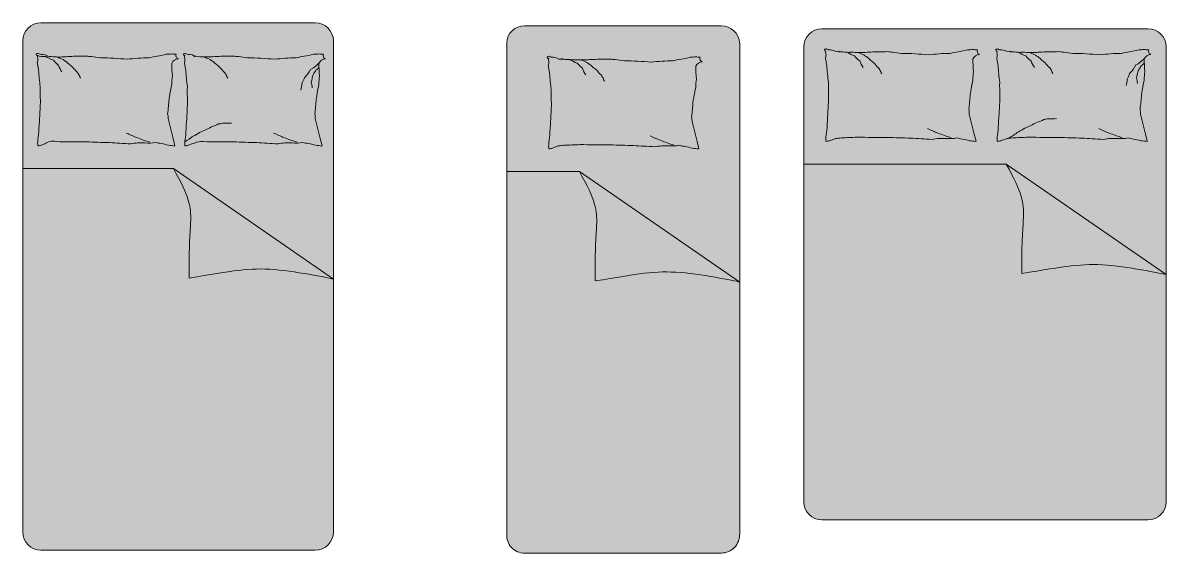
# Model space of a CAD drawing. Header units: metres. Extents: x 13420 to 16685, y 16425 to 18227.
# Drawn here: x 13420 to 13861.8, y 18021.5 to 18226.6 of the extents above; entities that cross this region are included whole.
import ezdxf

# ---------------------------------------------------------------- set-up
doc = ezdxf.new("R2010")
doc.units = ezdxf.units.M
doc.header["$LTSCALE"] = 15
doc.layers.get('0').update_dxf_attribs({"true_color": 0x000000})
doc.layers.add('DV_Furnitures', color=250, linetype='Continuous', lineweight=5, true_color=0x333333)
doc.layers.add('DV_Hatch bedroom', color=7, linetype='Continuous', lineweight=5, true_color=0xff9f7f)

# ---------------------------------------------------------------- blocks, each defined once
blk = doc.blocks.new('_U1029')
at = {"layer": 'DV_Hatch bedroom', "lineweight": 5}
blk.add_hatch(color=256, dxfattribs=at).paths.add_polyline_path([(5300, -20400), (5316, -20400), (5331, -20399), (5347, -20398), (5363, -20397), (5379, -20396), (5395, -20394), (5411, -20391), (5427, -20388), (5444, -20385), (5460, -20381), (5476, -20377), (5493, -20373), (5509, -20368), (5525, -20363), (5541, -20357), (5558, -20351), (5574, -20344), (5590, -20337), (5606, -20330), (5622, -20322), (5637, -20313), (5653, -20305), (5668, -20296), (5683, -20286), (5698, -20276), (5713, -20265), (5727, -20255), (5741, -20243), (5755, -20232), (5769, -20220), (5782, -20208), (5795, -20195), (5808, -20182), (5820, -20169), (5832, -20155), (5843, -20141), (5855, -20127), (5865, -20113), (5876, -20098), (5886, -20083), (5896, -20068), (5905, -20053), (5913, -20037), (5922, -20022), (5930, -20006), (5937, -19990), (5944, -19974), (5951, -19958), (5957, -19941), (5963, -19925), (5968, -19909), (5973, -19893), (5977, -19876), (5981, -19860), (5985, -19844), (5988, -19827), (5991, -19811), (5994, -19795), (5996, -19779), (5997, -19763), (5998, -19747), (5999, -19731), (6000, -19716), (6000, -19700), (6000, -700), (6000, -684), (5999, -669), (5998, -653), (5997, -637), (5996, -621), (5994, -605), (5991, -589), (5988, -573), (5985, -556), (5981, -540), (5977, -524), (5973, -507), (5968, -491), (5963, -475), (5957, -459), (5951, -442), (5944, -426), (5937, -410), (5930, -394), (5922, -378), (5913, -363), (5905, -347), (5896, -332), (5886, -317), (5876, -302), (5865, -287), (5855, -273), (5843, -259), (5832, -245), (5820, -231), (5808, -218), (5795, -205), (5782, -192), (5769, -180), (5755, -168), (5741, -157), (5727, -145), (5713, -135), (5698, -124), (5683, -114), (5668, -104), (5653, -95), (5637, -87), (5622, -78), (5606, -70), (5590, -63), (5574, -56), (5558, -49), (5541, -43), (5525, -37), (5509, -32), (5493, -27), (5476, -23), (5460, -19), (5444, -15), (5427, -12), (5411, -9), (5395, -6), (5379, -4), (5363, -3), (5347, -2), (5331, -1), (5316, 0), (5300, 0), (-5300, 0), (-5316, 0), (-5331, -1), (-5347, -2), (-5363, -3), (-5379, -4), (-5395, -6), (-5411, -9), (-5427, -12), (-5444, -15), (-5460, -19), (-5476, -23), (-5493, -27), (-5509, -32), (-5525, -37), (-5541, -43), (-5558, -49), (-5574, -56), (-5590, -63), (-5606, -70), (-5622, -78), (-5637, -87), (-5653, -95), (-5668, -104), (-5683, -114), (-5698, -124), (-5713, -135), (-5727, -145), (-5741, -157), (-5755, -168), (-5769, -180), (-5782, -192), (-5795, -205), (-5808, -218), (-5820, -231), (-5832, -245), (-5843, -259), (-5855, -273), (-5865, -287), (-5876, -302), (-5886, -317), (-5896, -332), (-5905, -347), (-5913, -363), (-5922, -378), (-5930, -394), (-5937, -410), (-5944, -426), (-5951, -442), (-5957, -459), (-5963, -475), (-5968, -491), (-5973, -507), (-5977, -524), (-5981, -540), (-5985, -556), (-5988, -573), (-5991, -589), (-5994, -605), (-5996, -621), (-5997, -637), (-5998, -653), (-5999, -669), (-6000, -684), (-6000, -700), (-6000, -19700), (-6000, -19716), (-5999, -19731), (-5998, -19747), (-5997, -19763), (-5996, -19779), (-5994, -19795), (-5991, -19811), (-5988, -19827), (-5985, -19844), (-5981, -19860), (-5977, -19876), (-5973, -19893), (-5968, -19909), (-5963, -19925), (-5957, -19941), (-5951, -19958), (-5944, -19974), (-5937, -19990), (-5930, -20006), (-5922, -20022), (-5913, -20037), (-5905, -20053), (-5896, -20068), (-5886, -20083), (-5876, -20098), (-5865, -20113), (-5855, -20127), (-5843, -20141), (-5832, -20155), (-5820, -20169), (-5808, -20182), (-5795, -20195), (-5782, -20208), (-5769, -20220), (-5755, -20232), (-5741, -20243), (-5727, -20255), (-5713, -20265), (-5698, -20276), (-5683, -20286), (-5668, -20296), (-5653, -20305), (-5637, -20313), (-5622, -20322), (-5606, -20330), (-5590, -20337), (-5574, -20344), (-5558, -20351), (-5541, -20357), (-5525, -20363), (-5509, -20368), (-5493, -20373), (-5476, -20377), (-5460, -20381), (-5444, -20385), (-5427, -20388), (-5411, -20391), (-5395, -20394), (-5379, -20396), (-5363, -20397), (-5347, -20398), (-5331, -20399), (-5316, -20400), (-5300, -20400), (5300, -20400)], flags=0)
at = {"layer": 'DV_Furnitures', "lineweight": 5}
for p, q in [((5300, 0), (-5300, 0)), ((-6000, -700), (-6000, -19700)), ((6000, -19700), (6000, -700)), ((-181, -5639), (-6000, -5639)), ((-5300, -20400), (5300, -20400))]:
    blk.add_line(p, q, dxfattribs=at)
at = {"layer": 'DV_Furnitures'}
for p, q in [((-194, -4473), (-387, -3703)), ((5492, -4473), (5299, -3703)), ((-124, -4753), (-194, -4473)), ((5562, -4753), (5492, -4473)), ((-181, -5639), (6000, -9913))]:
    blk.add_line(p, q, dxfattribs=at)
at = {"layer": 'DV_Furnitures', "lineweight": 5}
for centre, start, end in [((-5300, -700), 90, 180), ((5300, -700), 360, 90), ((-5300, -19700), 180, 270), ((5300, -19700), 270, 0)]:
    blk.add_arc(centre, 700, start, end, dxfattribs=at)
at = {"layer": 'DV_Furnitures'}
for centre, radius, start, end in [((-5507, -1186), 31.9, 291.7883, 340.436), ((-5491, -1237), 21.6, 340.436, 101.8931), ((-5495, -963), 234, 274.3025, 291.7883), ((-5434, -1229), 39.9, 201.9904, 281.8931), ((-5290, -1321), 146, 158.579, 201.9904), ((-5180, -378), 926, 254.0648, 274.2159), ((-5270, -949), 270, 239.3487, 274.3025), ((-5296, -1718), 503, 59.3487, 84.7408), ((-4567, -553), 926, 233.9136, 254.0648), ((-4570, 1743), 3065, 261.1931, 271.5394), ((-3670, 621), 2184, 242.7604, 249.1397), ((-3806, -9442), 8150, 90.5757, 94.8018), ((-3768, 1409), 2704, 267.4614, 274.8018), ((-3290, 114), 1422, 259.8101, 267.4614), ((-3877, -6219), 4940, 79.8101, 83.9133), ((-514, -3533), 2261, 97.5469, 105.744), ((-1229, 1522), 2844, 278.4372, 285.744), ((-457, 288), 1504, 270, 278.4372), ((-71, -372), 844, 258.7276, 270), ((38, -1270), 122, 153.4195, 258.7276), ((179, -1186), 31.9, 291.7883, 340.436), ((195, -1237), 21.6, 340.436, 101.8931), ((191, -963), 234, 274.3025, 291.7883), ((253, -1229), 39.9, 201.9904, 281.8931), ((396, -1321), 146, 158.579, 201.9904), ((416, -949), 270, 239.3487, 274.3025), ((435, -1499), 282, 41.3193, 89.778), ((1127, 2269), 3590, 261.8421, 271.1255), ((2017, 621), 2184, 242.7604, 249.1397), ((1880, -9442), 8150, 90.5757, 94.8018), ((1918, 1409), 2704, 267.4614, 274.8018), ((2396, 114), 1422, 259.8101, 267.4614), ((1809, -6219), 4940, 79.8101, 83.9133), ((5172, -3533), 2261, 97.5469, 105.744), ((4457, 1522), 2844, 278.4372, 285.744), ((5229, 288), 1504, 270, 278.4372), ((5615, -372), 844, 258.7276, 270), ((5724, -1270), 122, 153.4195, 258.7276), ((-5728, -1419), 306, 338.579, 8.1335), ((-7688, -2012), 2296, 8.1335, 12.1095), ((-3580, -1440), 1851, 187.6809, 192.1095), ((-4074, -897), 926, 216.1766, 233.9136), ((-3741, -1352), 926, 198.4397, 216.1766), ((-4002, -859), 717, 231.6114, 242.7604), ((-1800, 1142), 3655, 226.1885, 231.6114), ((-2437, -399), 2102, 219.0349, 226.1885), ((-3003, -11147), 9791, 83.9133, 90), ((-1128, -7728), 6372, 90, 97.5469), ((39, -1709), 319, 94.4002, 153.4195), ((4345, -1563), 4590, 180, 186.2324), ((-42, -1419), 306, 338.579, 8.1335), ((-2002, -2012), 2296, 8.1335, 12.1095), ((2106, -1440), 1851, 187.6809, 192.1095), ((1684, -859), 717, 231.6114, 242.7604), ((3886, 1142), 3655, 226.1885, 231.6114), ((3249, -399), 2102, 219.0349, 226.1885), ((2683, -11147), 9791, 83.9133, 90), ((4558, -7728), 6372, 90, 97.5469), ((4519, -640), 1306, 297.2036, 314.9024), ((4826, -1160), 839, 306.2641, 318.5571), ((5725, -1709), 319, 94.4002, 153.4195), ((10031, -1563), 4590, 180, 186.2324), ((3117, -1328), 8522, 183.3687, 187.6809), ((-3487, -1698), 460, 208.3168, 219.0349), ((-2125, -1257), 1868, 203.0028, 208.3168), ((1659, -2382), 1904, 170.3156, 180), ((8803, -1328), 8522, 183.3687, 187.6809), ((2199, -1698), 460, 208.3168, 219.0349), ((3561, -1257), 1868, 203.0028, 208.3168), ((3626, -1755), 1306, 332.6012, 343.485), ((3957, -1201), 1306, 314.9024, 332.6012), ((4652, -2126), 524, 341.2201, 360), ((3395, -1413), 1919, 338.1851, 341.2201), ((3937, -1427), 1410, 334.6449, 338.1851), ((4879, -1626), 491, 318.5571, 334.6449), ((7345, -2382), 1904, 170.3156, 180), ((1004, -2647), 6335, 178.3669, 183.3687), ((7801, -4121), 8232, 167.8016, 170.3156), ((6690, -2647), 6335, 178.3669, 183.3687), ((3486, -2228), 1306, 343.485, 354.3689), ((4322, -2512), 854, 0, 14.6851), ((13487, -4121), 8232, 167.8016, 170.3156), ((7404, -3699), 12742, 176.945, 178.3669), ((-6494, -2664), 6149, 351.9949, 357.3351), ((-3245, -2324), 2960, 347.8016, 351.9949), ((13090, -3699), 12742, 176.945, 178.3669), ((-808, -2664), 6149, 351.9949, 357.3351), ((2441, -2324), 2960, 347.8016, 351.9949), ((121694, -11116), 127265, 176.49514, 176.94504), ((-1018, -3673), 632, 357.3351, 14.0452), ((127380, -11116), 127265, 176.49514, 176.94504), ((4668, -3673), 632, 357.3351, 14.0452), ((-382, 396), 4729, 290.6743, 294.3265), ((1528, -3373), 541, 274.0828, 290.6743), ((1876, -1345), 2539, 266.4448, 274.0828), ((-2438, -4854), 2998, 170.0016, 176.4951), ((-4747, -10586), 6894, 64.6889, 66.5156), ((-4344, -10761), 6894, 66.5156, 68.3423), ((3248, -4854), 2998, 170.0016, 176.4951), ((-3401, 1128), 6800, 302.5772, 305.8263), ((-722, -1775), 2918, 296.4985, 302.135), ((-4677, 7936), 13368, 294.3265, 296.4985), ((939, -10586), 6894, 64.6889, 66.5156), ((1343, -10761), 6894, 66.5156, 68.3423), ((-5603, -4722), 180, 350.0016, 16.6978), ((-5424, -4766), 12.3, 16.6978, 97.1204), ((-5184, -5546), 816, 97.1204, 106.2212), ((-4957, -5372), 716, 106.2212, 117.2841), ((-4849, -5073), 496, 74.4361, 128.3773), ((-3812, 48769), 53373, 269.0296, 270.2865), ((-2116, 26745), 31380, 267.3904, 269.0296), ((-1734, 6686), 11354, 265.3824, 267.3904), ((-2880, -17752), 13111, 85.3824, 87.2509), ((-1394, -6787), 2147, 87.2509, 101.5586), ((-3889, -10940), 6894, 68.3423, 70.572), ((-3383, -11118), 6894, 70.572, 72.8018), ((-1138, -3289), 1362, 263.5659, 281.5586), ((-531, -3557), 1118, 252.6136, 263.5659), ((-1010, -6782), 2144, 72.6136, 80.5159), ((-549, -7257), 2527, 80.5159, 85.9171), ((-125, -4762), 8.56, 85.9171, 194.0449), ((83, -4722), 180, 350.0016, 16.6978), ((262, -4766), 12.3, 16.6978, 97.1204), ((502, -5546), 816, 97.1204, 106.2212), ((729, -5372), 716, 106.2212, 117.2841), ((435, -4273), 423, 282.869, 297.2841), ((898, -5262), 670, 83.8122, 113.6934), ((1874, 48769), 53373, 269.0296, 270.2865), ((3570, 26745), 31380, 267.3904, 269.0296), ((3952, 6686), 11354, 265.3824, 267.3904), ((2807, -17752), 13111, 85.3824, 87.2509), ((4292, -6787), 2147, 87.2509, 101.5586), ((1797, -10940), 6894, 68.3423, 70.572), ((2303, -11118), 6894, 70.572, 72.8018), ((4548, -3289), 1362, 263.5659, 281.5586), ((5155, -3557), 1118, 252.6136, 263.5659), ((4676, -6782), 2144, 72.6136, 80.5159), ((5137, -7257), 2527, 80.5159, 85.9171), ((5562, -4762), 8.56, 85.9171, 194.0449)]:
    blk.add_arc(centre, radius, start, end, dxfattribs=at)
for points in [[(-181, -5639), (452, -6740), (544, -7615), (408, -8569), (425, -9871)], [(425, -9871), (2084, -9598), (3401, -9335), (6000, -9913), (6000, -9913)]]:
    blk.add_open_spline(points, degree=3, dxfattribs=at)
blk = doc.blocks.new('_U1030')
at = {"layer": 'DV_Hatch bedroom', "lineweight": 5}
blk.add_hatch(color=256, dxfattribs=at).paths.add_polyline_path([(-3800, 0), (-3815, 0), (-3830, 0), (-3845, -1), (-3861, -2), (-3876, -3), (-3892, -5), (-3907, -7), (-3923, -10), (-3939, -13), (-3954, -16), (-3970, -20), (-3986, -24), (-4002, -28), (-4017, -33), (-4033, -38), (-4049, -44), (-4064, -50), (-4080, -57), (-4095, -64), (-4111, -71), (-4126, -79), (-4141, -87), (-4156, -95), (-4170, -104), (-4185, -114), (-4199, -124), (-4213, -134), (-4227, -144), (-4241, -155), (-4254, -166), (-4267, -178), (-4280, -190), (-4292, -202), (-4304, -215), (-4316, -227), (-4327, -241), (-4338, -254), (-4349, -268), (-4359, -281), (-4369, -296), (-4379, -310), (-4388, -324), (-4397, -339), (-4405, -354), (-4413, -369), (-4421, -384), (-4428, -399), (-4435, -415), (-4441, -430), (-4447, -446), (-4452, -461), (-4457, -477), (-4462, -492), (-4466, -508), (-4470, -524), (-4474, -539), (-4477, -555), (-4480, -570), (-4482, -586), (-4484, -601), (-4486, -616), (-4487, -631), (-4488, -647), (-4488, -662), (-4488, -19662), (-4490, -19679), (-4490, -19696), (-4491, -19714), (-4490, -19731), (-4490, -19749), (-4489, -19766), (-4487, -19784), (-4485, -19802), (-4483, -19819), (-4480, -19837), (-4476, -19855), (-4473, -19872), (-4468, -19889), (-4463, -19907), (-4458, -19924), (-4453, -19941), (-4446, -19958), (-4440, -19975), (-4433, -19991), (-4425, -20008), (-4417, -20024), (-4409, -20040), (-4401, -20055), (-4392, -20071), (-4382, -20086), (-4372, -20101), (-4362, -20115), (-4352, -20129), (-4341, -20143), (-4330, -20157), (-4319, -20170), (-4307, -20182), (-4295, -20195), (-4283, -20207), (-4270, -20219), (-4257, -20231), (-4244, -20242), (-4230, -20253), (-4216, -20264), (-4201, -20275), (-4187, -20285), (-4172, -20294), (-4156, -20304), (-4141, -20313), (-4125, -20321), (-4109, -20330), (-4093, -20337), (-4076, -20345), (-4060, -20351), (-4043, -20358), (-4026, -20364), (-4009, -20369), (-3992, -20375), (-3974, -20379), (-3957, -20383), (-3940, -20387), (-3922, -20390), (-3905, -20393), (-3887, -20395), (-3870, -20397), (-3852, -20399), (-3835, -20399), (-3817, -20400), (-3800, -20400), (3800, -20400), (3817, -20400), (3835, -20399), (3852, -20397), (3870, -20396), (3888, -20394), (3905, -20391), (3923, -20388), (3940, -20385), (3958, -20381), (3975, -20376), (3992, -20372), (4010, -20366), (4027, -20361), (4044, -20355), (4061, -20348), (4077, -20341), (4094, -20334), (4110, -20326), (4126, -20318), (4142, -20309), (4158, -20300), (4173, -20291), (4188, -20281), (4203, -20271), (4217, -20261), (4232, -20250), (4246, -20239), (4259, -20228), (4272, -20216), (4285, -20204), (4298, -20192), (4310, -20180), (4322, -20167), (4334, -20154), (4345, -20141), (4356, -20127), (4367, -20113), (4378, -20098), (4388, -20084), (4398, -20069), (4407, -20054), (4416, -20038), (4425, -20023), (4433, -20007), (4441, -19990), (4449, -19974), (4456, -19958), (4463, -19941), (4469, -19924), (4475, -19907), (4481, -19890), (4486, -19872), (4490, -19855), (4494, -19837), (4498, -19820), (4501, -19802), (4504, -19785), (4507, -19767), (4508, -19749), (4510, -19732), (4511, -19714), (4512, -19696), (4512, -19679), (4512, -19662), (4512, -662), (4510, -646), (4508, -631), (4506, -616), (4504, -600), (4501, -585), (4498, -569), (4494, -554), (4490, -538), (4486, -523), (4481, -507), (4476, -492), (4470, -476), (4465, -461), (4458, -445), (4452, -430), (4445, -415), (4437, -400), (4430, -385), (4422, -370), (4413, -355), (4404, -340), (4395, -326), (4385, -312), (4375, -298), (4365, -284), (4354, -270), (4343, -257), (4332, -244), (4320, -231), (4308, -218), (4296, -206), (4283, -194), (4270, -182), (4257, -171), (4244, -160), (4230, -149), (4216, -138), (4202, -128), (4187, -119), (4173, -109), (4158, -100), (4143, -92), (4128, -84), (4113, -76), (4098, -69), (4082, -61), (4067, -55), (4051, -49), (4035, -43), (4019, -37), (4004, -32), (3988, -27), (3972, -23), (3956, -19), (3940, -16), (3924, -13), (3909, -10), (3893, -7), (3877, -5), (3862, -3), (3846, -2), (3831, -1), (3815, 0), (3800, 0)], flags=0)
at = {"color": 0, "linetype": 'ByBlock', "lineweight": 5}
for p, q in [((3800, 0), (-3800, 0)), ((-4488, -662), (-4488, -19662)), ((4512, -19662), (4512, -662)), ((-1681, -5639), (-4488, -5639)), ((-3800, -20400), (3800, -20400))]:
    blk.add_line(p, q, dxfattribs=at)
at = {"color": 0, "linetype": 'ByBlock', "lineweight": -2}
for p, q in [((2864, -4473), (2671, -3703)), ((2934, -4753), (2864, -4473)), ((-1681, -5639), (4512, -9913))]:
    blk.add_line(p, q, dxfattribs=at)
at = {"color": 0, "linetype": 'ByBlock', "lineweight": 5}
for centre, radius, start, end in [((-3808, -681), 681, 89.3254, 178.3904), ((3790, -724), 724, 4.9674, 89.2054), ((-3807, -19716), 684, 175.4271, 270.5574), ((3792, -19680), 720, 270.6607, 1.4659)]:
    blk.add_arc(centre, radius, start, end, dxfattribs=at)
at = {"color": 0, "linetype": 'ByBlock', "lineweight": -2}
for centre, radius, start, end in [((-2949, -1186), 31.9, 291.7883, 340.436), ((-2933, -1237), 21.6, 340.436, 101.8931), ((-2937, -963), 234, 274.3025, 291.7883), ((-2876, -1229), 39.9, 201.9904, 281.8931), ((-2732, -1321), 146, 158.579, 201.9904), ((-2713, -949), 270, 239.3487, 274.3025), ((-2738, -1718), 503, 59.3487, 84.7408), ((-2737, -8942), 7661, 84.7408, 88.0921), ((-2123, -378), 926, 254.0648, 274.2159), ((-1509, -553), 926, 233.9136, 254.0648), ((-1895, -15259), 13947, 88.0921, 90.5757), ((-612, 621), 2184, 242.7604, 249.1397), ((-748, -9442), 8150, 90.5757, 94.8018), ((-710, 1409), 2704, 267.4614, 274.8018), ((-232, 114), 1422, 259.8101, 267.4614), ((-819, -6219), 4940, 79.8101, 83.9133), ((2543, -3533), 2261, 97.5469, 105.744), ((1829, 1522), 2844, 278.4372, 285.744), ((2601, 288), 1504, 270, 278.4372), ((2986, -372), 844, 258.7276, 270), ((3096, -1270), 122, 153.4195, 258.7276), ((-3170, -1419), 306, 338.579, 8.1335), ((-5130, -2012), 2296, 8.1335, 12.1095), ((-1023, -1440), 1851, 187.6809, 192.1095), ((-1016, -897), 926, 216.1766, 233.9136), ((-683, -1352), 926, 198.4397, 216.1766), ((-945, -859), 717, 231.6114, 242.7604), ((1258, 1142), 3655, 226.1885, 231.6114), ((621, -399), 2102, 219.0349, 226.1885), ((55, -11147), 9791, 83.9133, 90), ((1930, -7728), 6372, 90, 97.5469), ((3097, -1709), 319, 94.4002, 153.4195), ((7403, -1563), 4590, 180, 186.2324), ((5675, -1328), 8522, 183.3687, 187.6809), ((-429, -1698), 460, 208.3168, 219.0349), ((933, -1257), 1868, 203.0028, 208.3168), ((4716, -2382), 1904, 170.3156, 180), ((3562, -2647), 6335, 178.3669, 183.3687), ((10859, -4121), 8232, 167.8016, 170.3156), ((9962, -3699), 12742, 176.945, 178.3669), ((-3436, -2664), 6149, 351.9949, 357.3351), ((-187, -2324), 2960, 347.8016, 351.9949), ((124252, -11116), 127265, 176.49514, 176.94504), ((2040, -3673), 632, 357.3351, 14.0452), ((120, -4854), 2998, 170.0016, 176.4951), ((-1689, -10586), 6894, 64.6889, 66.5156), ((-1286, -10761), 6894, 66.5156, 68.3423), ((-3045, -4722), 180, 350.0016, 16.6978), ((-2866, -4766), 12.3, 16.6978, 97.1204), ((-2626, -5546), 816, 97.1204, 106.2212), ((-2399, -5372), 716, 106.2212, 117.2841), ((-2693, -4273), 423, 282.869, 297.2841), ((-2584, -3289), 1362, 273.574, 282.869), ((-2335, 6247), 10864, 270.2865, 273.574), ((-754, 48769), 53373, 269.0296, 270.2865), ((941, 26745), 31380, 267.3904, 269.0296), ((1324, 6686), 11354, 265.3824, 267.3904), ((178, -17752), 13111, 85.3824, 87.2509), ((1664, -6787), 2147, 87.2509, 101.5586), ((-832, -10940), 6894, 68.3423, 70.572), ((-326, -11118), 6894, 70.572, 72.8018), ((1920, -3289), 1362, 263.5659, 281.5586), ((2526, -3557), 1118, 252.6136, 263.5659), ((2048, -6782), 2144, 72.6136, 80.5159), ((2509, -7257), 2527, 80.5159, 85.9171), ((2933, -4762), 8.56, 85.9171, 194.0449)]:
    blk.add_arc(centre, radius, start, end, dxfattribs=at)
for points in [[(-1681, -5639), (-1048, -6740), (-956, -7615), (-1092, -8569), (-1075, -9871)], [(-1075, -9871), (584, -9598), (1901, -9335), (4512, -9913), (4512, -9913)]]:
    blk.add_open_spline(points, degree=3, dxfattribs=at)
blk = doc.blocks.new('_U1021')
at = {"layer": 'DV_Hatch bedroom', "lineweight": 5}
blk.add_hatch(color=256, dxfattribs=at).paths.add_polyline_path([(847.05, 46.88), (973.05, 46.88), (973.21, 46.88), (973.37, 46.89), (973.52, 46.89), (973.68, 46.91), (973.84, 46.92), (974, 46.94), (974.17, 46.97), (974.33, 47), (974.49, 47.03), (974.65, 47.06), (974.82, 47.1), (974.98, 47.15), (975.14, 47.2), (975.31, 47.25), (975.47, 47.31), (975.63, 47.37), (975.79, 47.44), (975.95, 47.51), (976.11, 47.58), (976.27, 47.66), (976.43, 47.74), (976.58, 47.83), (976.73, 47.92), (976.89, 48.02), (977.03, 48.12), (977.18, 48.22), (977.32, 48.33), (977.47, 48.44), (977.61, 48.56), (977.74, 48.68), (977.87, 48.8), (978, 48.93), (978.13, 49.06), (978.25, 49.19), (978.37, 49.33), (978.49, 49.47), (978.6, 49.61), (978.71, 49.75), (978.81, 49.9), (978.91, 50.05), (979.01, 50.2), (979.1, 50.35), (979.19, 50.51), (979.27, 50.66), (979.35, 50.82), (979.43, 50.98), (979.5, 51.14), (979.56, 51.3), (979.62, 51.46), (979.68, 51.63), (979.74, 51.79), (979.78, 51.95), (979.83, 52.12), (979.87, 52.28), (979.91, 52.44), (979.94, 52.61), (979.97, 52.77), (979.99, 52.93), (980.01, 53.09), (980.03, 53.25), (980.04, 53.41), (980.05, 53.57), (980.05, 53.72), (980.05, 53.88), (980.05, 229.88), (980.05, 230.03), (980.05, 230.19), (980.04, 230.35), (980.03, 230.51), (980.01, 230.67), (979.99, 230.83), (979.97, 230.99), (979.94, 231.15), (979.91, 231.32), (979.87, 231.48), (979.83, 231.64), (979.78, 231.81), (979.74, 231.97), (979.68, 232.13), (979.62, 232.29), (979.56, 232.46), (979.5, 232.62), (979.43, 232.78), (979.35, 232.94), (979.27, 233.09), (979.19, 233.25), (979.1, 233.41), (979.01, 233.56), (978.91, 233.71), (978.81, 233.86), (978.71, 234.01), (978.6, 234.15), (978.49, 234.29), (978.37, 234.43), (978.25, 234.57), (978.13, 234.7), (978, 234.83), (977.87, 234.96), (977.74, 235.08), (977.61, 235.2), (977.47, 235.31), (977.32, 235.43), (977.18, 235.53), (977.03, 235.64), (976.89, 235.74), (976.73, 235.83), (976.58, 235.93), (976.43, 236.01), (976.27, 236.1), (976.11, 236.18), (975.95, 236.25), (975.79, 236.32), (975.63, 236.39), (975.47, 236.45), (975.31, 236.51), (975.14, 236.56), (974.98, 236.61), (974.82, 236.65), (974.65, 236.69), (974.49, 236.73), (974.33, 236.76), (974.17, 236.79), (974, 236.81), (973.84, 236.83), (973.68, 236.85), (973.52, 236.86), (973.37, 236.87), (973.21, 236.88), (973.05, 236.88), (847.05, 236.88), (846.9, 236.88), (846.74, 236.87), (846.58, 236.86), (846.43, 236.85), (846.27, 236.83), (846.1, 236.81), (845.94, 236.79), (845.78, 236.76), (845.62, 236.73), (845.46, 236.69), (845.29, 236.65), (845.13, 236.61), (844.97, 236.56), (844.8, 236.51), (844.64, 236.45), (844.48, 236.39), (844.32, 236.32), (844.16, 236.25), (844, 236.18), (843.84, 236.1), (843.68, 236.01), (843.53, 235.93), (843.38, 235.83), (843.22, 235.74), (843.08, 235.64), (842.93, 235.53), (842.78, 235.43), (842.64, 235.31), (842.5, 235.2), (842.37, 235.08), (842.23, 234.96), (842.1, 234.83), (841.98, 234.7), (841.86, 234.57), (841.74, 234.43), (841.62, 234.29), (841.51, 234.15), (841.4, 234.01), (841.3, 233.86), (841.2, 233.71), (841.1, 233.56), (841.01, 233.41), (840.92, 233.25), (840.84, 233.09), (840.76, 232.94), (840.68, 232.78), (840.61, 232.62), (840.55, 232.46), (840.48, 232.29), (840.43, 232.13), (840.37, 231.97), (840.32, 231.81), (840.28, 231.64), (840.24, 231.48), (840.2, 231.32), (840.17, 231.15), (840.14, 230.99), (840.12, 230.83), (840.1, 230.67), (840.08, 230.51), (840.07, 230.35), (840.06, 230.19), (840.06, 230.03), (840.05, 229.88), (840.05, 53.88), (840.06, 53.72), (840.06, 53.57), (840.07, 53.41), (840.08, 53.25), (840.1, 53.09), (840.12, 52.93), (840.14, 52.77), (840.17, 52.61), (840.2, 52.44), (840.24, 52.28), (840.28, 52.12), (840.32, 51.95), (840.37, 51.79), (840.43, 51.63), (840.48, 51.46), (840.55, 51.3), (840.61, 51.14), (840.68, 50.98), (840.76, 50.82), (840.84, 50.66), (840.92, 50.51), (841.01, 50.35), (841.1, 50.2), (841.2, 50.05), (841.3, 49.9), (841.4, 49.75), (841.51, 49.61), (841.62, 49.47), (841.74, 49.33), (841.86, 49.19), (841.98, 49.06), (842.1, 48.93), (842.23, 48.8), (842.37, 48.68), (842.5, 48.56), (842.64, 48.44), (842.78, 48.33), (842.93, 48.22), (843.08, 48.12), (843.22, 48.02), (843.38, 47.92), (843.53, 47.83), (843.68, 47.74), (843.84, 47.66), (844, 47.58), (844.16, 47.51), (844.32, 47.44), (844.48, 47.37), (844.64, 47.31), (844.8, 47.25), (844.97, 47.2), (845.13, 47.15), (845.29, 47.1), (845.46, 47.06), (845.62, 47.03), (845.78, 47), (845.94, 46.97), (846.1, 46.94), (846.27, 46.92), (846.43, 46.91), (846.58, 46.89), (846.74, 46.89), (846.9, 46.88)], flags=0)
at = {"color": 0, "linetype": 'ByBlock', "lineweight": 5}
for p, q in [((973.05, 236.88), (847.05, 236.88)), ((840.05, 229.88), (840.05, 53.88)), ((980.05, 53.88), (980.05, 229.88)), ((847.05, 46.88), (973.05, 46.88))]:
    blk.add_line(p, q, dxfattribs=at)
at = {"color": 0, "linetype": 'ByBlock', "lineweight": -2}
for p, q in [((903.97, 203.85), (905.89, 196.15)), ((970.16, 203.85), (972.09, 196.15)), ((905.89, 196.15), (906.6, 193.34)), ((972.09, 196.15), (972.79, 193.34)), ((918.25, 184.49), (980.05, 141.75))]:
    blk.add_line(p, q, dxfattribs=at)
at = {"color": 0, "linetype": 'ByBlock', "lineweight": 5}
for centre, start, end in [((847.05, 229.88), 90, 180), ((973.05, 229.88), 0, 90), ((847.05, 53.88), 180, 270), ((973.05, 53.88), 270, 0)]:
    blk.add_arc(centre, 7, start, end, dxfattribs=at)
at = {"color": 0, "linetype": 'ByBlock', "lineweight": -2, "extrusion": (0, 0, -1)}
for centre, radius, start, end in [((-847.76, 229.02), 0.319, 199.564, 248.2117), ((-847.93, 228.51), 0.216, 78.1069, 199.564), ((-847.89, 231.25), 2.34, 248.2117, 265.6975), ((-845.56, 226.69), 3.06, 171.8665, 201.421), ((-825.95, 220.75), 22.96, 167.8905, 171.8665), ((-850.13, 231.39), 2.7, 265.6975, 300.6513), ((-870.15, 254.97), 27.04, 265.1982, 272.5386), ((-874.93, 242.02), 14.22, 272.5386, 280.1899), ((-895.55, 256.1), 28.44, 254.256, 261.5628), ((-903.27, 243.76), 15.04, 261.5628, 270), ((-908.22, 223.79), 3.19, 26.5805, 85.5998), ((-907.12, 237.16), 8.44, 270, 281.2724), ((-908.22, 228.18), 1.22, 281.2724, 26.5805), ((-913.96, 229.02), 0.319, 199.564, 248.2117), ((-914.12, 228.51), 0.216, 78.1069, 199.564), ((-914.08, 231.25), 2.34, 248.2117, 265.6975), ((-911.75, 226.69), 3.06, 171.8665, 201.421), ((-892.15, 220.75), 22.96, 167.8905, 171.8665), ((-916.33, 231.39), 2.7, 265.6975, 300.6513), ((-936.35, 254.97), 27.04, 265.1982, 272.5386), ((-941.13, 242.02), 14.22, 272.5386, 280.1899), ((-961.74, 256.1), 28.44, 254.256, 261.5628), ((-969.46, 243.76), 15.04, 261.5628, 270), ((-974.42, 223.79), 3.19, 26.5805, 85.5998), ((-973.32, 237.16), 8.44, 270, 281.2724), ((-974.41, 228.18), 1.22, 281.2724, 26.5805), ((-875.39, 217.64), 29.6, 188.0051, 192.1984), ((-941.58, 217.64), 29.6, 188.0051, 192.1984), ((-842.9, 214.24), 61.49, 182.6649, 188.0051), ((-909.09, 214.24), 61.49, 182.6649, 188.0051), ((-2119.78, 129.72), 1272.65, 3.05496, 3.50486), ((-897.65, 204.15), 6.32, 165.9548, 182.6649), ((-2185.97, 129.72), 1272.65, 3.05496, 3.50486), ((-963.85, 204.15), 6.32, 165.9548, 182.6649), ((-878.45, 192.34), 29.98, 3.5049, 9.9984), ((-851.41, 207.98), 13.62, 257.131, 266.426), ((-853.9, 303.35), 108.64, 266.426, 269.7135), ((-869.71, 728.57), 533.73, 269.7135, 270.9704), ((-886.67, 508.33), 313.8, 270.9704, 272.6096), ((-890.5, 307.74), 113.54, 272.6096, 274.6176), ((-896.45, 207.99), 13.62, 258.4414, 276.4341), ((-902.52, 205.31), 11.18, 276.4341, 287.3864), ((-944.65, 192.34), 29.98, 3.5049, 9.9984), ((-917.61, 207.98), 13.62, 257.131, 266.426), ((-920.1, 303.35), 108.64, 266.426, 269.7135), ((-935.91, 728.57), 533.73, 269.7135, 270.9704), ((-952.87, 508.33), 313.8, 270.9704, 272.6096), ((-956.69, 307.74), 113.54, 272.6096, 274.6176), ((-962.65, 207.99), 13.62, 258.4414, 276.4341), ((-968.72, 205.31), 11.18, 276.4341, 287.3864), ((-850.32, 198.15), 4.23, 242.7159, 257.131), ((-916.52, 198.15), 4.23, 242.7159, 257.131)]:
    blk.add_arc(centre, radius, start, end, dxfattribs=at)
at = {"color": 0, "linetype": 'ByBlock', "lineweight": -2}
for centre, radius, start, end in [((848.5, 228.59), 0.399, 201.9904, 281.8931), ((849.94, 227.67), 1.46, 158.579, 201.9904), ((849.87, 223.69), 5.03, 59.3487, 84.7408), ((849.89, 151.46), 76.61, 84.7408, 88.0921), ((856.03, 237.1), 9.26, 254.0648, 274.2159), ((862.17, 235.35), 9.26, 233.9136, 254.0648), ((858.31, 88.29), 139.47, 88.0921, 90.5757), ((867.1, 231.91), 9.26, 216.1766, 233.9136), ((871.14, 247.09), 21.84, 242.7604, 249.1397), ((869.78, 146.46), 81.5, 90.5757, 94.8018), ((867.81, 232.29), 7.17, 231.6114, 242.7604), ((889.84, 252.3), 36.55, 226.1885, 231.6114), ((869.07, 178.69), 49.4, 79.8101, 83.9133), ((877.81, 129.41), 97.91, 83.9133, 90), ((896.56, 163.6), 63.72, 90, 97.5469), ((902.69, 205.55), 22.61, 97.5469, 105.744), ((914.7, 228.59), 0.399, 201.9904, 281.8931), ((916.13, 227.67), 1.46, 158.579, 201.9904), ((916.07, 223.69), 5.03, 59.3487, 84.7408), ((916.08, 151.46), 76.61, 84.7408, 88.0921), ((922.23, 237.1), 9.26, 254.0648, 274.2159), ((928.36, 235.35), 9.26, 233.9136, 254.0648), ((924.51, 88.29), 139.47, 88.0921, 90.5757), ((933.29, 231.91), 9.26, 216.1766, 233.9136), ((937.33, 247.09), 21.84, 242.7604, 249.1397), ((935.97, 146.46), 81.5, 90.5757, 94.8018), ((934.01, 232.29), 7.17, 231.6114, 242.7604), ((956.03, 252.3), 36.55, 226.1885, 231.6114), ((935.26, 178.69), 49.4, 79.8101, 83.9133), ((944, 129.41), 97.91, 83.9133, 90), ((962.75, 163.6), 63.72, 90, 97.5469), ((968.89, 205.55), 22.61, 97.5469, 105.744), ((867.03, 226.48), 18.51, 187.6809, 192.1095), ((934, 227.6), 85.22, 183.3687, 187.6809), ((870.43, 227.36), 9.26, 198.4397, 216.1766), ((883.46, 236.89), 21.02, 219.0349, 226.1885), ((872.96, 223.9), 4.6, 208.3168, 219.0349), ((886.59, 228.3), 18.68, 203.0028, 208.3168), ((951.29, 225.25), 45.9, 180, 186.2324), ((933.23, 226.48), 18.51, 187.6809, 192.1095), ((1000.2, 227.6), 85.22, 183.3687, 187.6809), ((936.62, 227.36), 9.26, 198.4397, 216.1766), ((949.66, 236.89), 21.02, 219.0349, 226.1885), ((939.16, 223.9), 4.6, 208.3168, 219.0349), ((952.78, 228.3), 18.68, 203.0028, 208.3168), ((956.74, 228.87), 13.06, 314.9024, 332.6012), ((962.36, 234.47), 13.06, 297.2036, 314.9024), ((956.54, 226.61), 14.1, 334.6449, 338.1851), ((965.96, 224.62), 4.91, 318.5571, 334.6449), ((965.43, 229.28), 8.39, 306.2641, 318.5571), ((1017.48, 225.25), 45.9, 180, 186.2324), ((985.85, 199.67), 82.32, 167.8016, 170.3156), ((924.42, 217.06), 19.04, 170.3156, 180), ((952.03, 218.6), 13.06, 343.485, 354.3689), ((953.43, 223.33), 13.06, 332.6012, 343.485), ((963.69, 219.62), 5.24, 341.2201, 360), ((960.39, 215.76), 8.54, 0, 14.6851), ((951.12, 226.75), 19.19, 338.1851, 341.2201), ((1052.04, 199.67), 82.32, 167.8016, 170.3156), ((990.62, 217.06), 19.04, 170.3156, 180), ((912.87, 214.41), 63.35, 178.3669, 183.3687), ((979.07, 214.41), 63.35, 178.3669, 183.3687), ((976.87, 203.89), 127.42, 176.945, 178.3669), ((1043.07, 203.89), 127.42, 176.945, 178.3669), ((870.4, 320.23), 133.68, 294.3265, 296.4985), ((913.35, 244.84), 47.29, 290.6743, 294.3265), ((932.44, 207.15), 5.41, 274.0828, 290.6743), ((935.93, 227.43), 25.39, 266.4448, 274.0828), ((860.37, 135.02), 68.94, 64.6889, 66.5156), ((893.9, 173.01), 21.47, 87.2509, 101.5586), ((864.4, 133.27), 68.94, 66.5156, 68.3423), ((868.94, 131.48), 68.94, 68.3423, 70.572), ((874, 129.7), 68.94, 70.572, 72.8018), ((883.16, 252.16), 68, 302.135, 305.8263), ((909.95, 223.13), 29.18, 296.4985, 302.135), ((926.56, 135.02), 68.94, 64.6889, 66.5156), ((960.09, 173.01), 21.47, 87.2509, 101.5586), ((930.59, 133.27), 68.94, 66.5156, 68.3423), ((935.14, 131.48), 68.94, 68.3423, 70.572), ((940.2, 129.7), 68.94, 70.572, 72.8018), ((846.81, 193.66), 1.8, 350.0016, 16.6978), ((848.6, 193.22), 0.123, 16.6978, 97.1204), ((851, 185.42), 8.16, 97.1204, 106.2212), ((853.27, 187.16), 7.16, 106.2212, 117.2841), ((879.04, 63.36), 131.11, 85.3824, 87.2509), ((897.74, 173.06), 21.44, 72.6136, 80.5159), ((902.34, 168.31), 25.27, 80.5159, 85.9171), ((906.59, 193.26), 0.0856, 85.9171, 194.0449), ((913, 193.66), 1.8, 350.0016, 16.6978), ((914.79, 193.22), 0.123, 16.6978, 97.1204), ((917.19, 185.42), 8.16, 97.1204, 106.2212), ((919.46, 187.16), 7.16, 106.2212, 117.2841), ((945.23, 63.36), 131.11, 85.3824, 87.2509), ((963.93, 173.06), 21.44, 72.6136, 80.5159), ((968.54, 168.31), 25.27, 80.5159, 85.9171), ((972.78, 193.26), 0.0856, 85.9171, 194.0449)]:
    blk.add_arc(centre, radius, start, end, dxfattribs=at)
blk.add_open_spline([(840.05, 184.49), (866.12, 184.49), (892.18, 184.49), (918.25, 184.49), (924.58, 173.48), (925.5, 164.73), (924.13, 155.19), (924.31, 142.17)], degree=3, knots=[0, 0, 0, 0, 1, 1, 1, 2, 3, 3, 3, 3], dxfattribs=at)
blk.add_open_spline([(924.31, 142.17), (940.9, 144.9), (954.06, 147.53), (980.05, 141.75), (980.05, 141.75)], degree=3, dxfattribs=at)

msp = doc.modelspace()

# ---------------------------------------------------------------- block references
at = {"layer": 'DV_Furnitures', "color": 41, "true_color": 0xfddbb0, "xscale": 0.01, "yscale": 0.01, "zscale": 0.01}
for name, p in [('_U1029', (13479.96, 18226.63)), ('_U1030', (13651.86, 18225.49))]:
    msp.add_blockref(name, p, dxfattribs=at)
at = {"layer": 'DV_Furnitures'}
msp.add_blockref('_U1021', (12881.73, 17987.47), dxfattribs=at)

doc.saveas('drawing.dxf')
